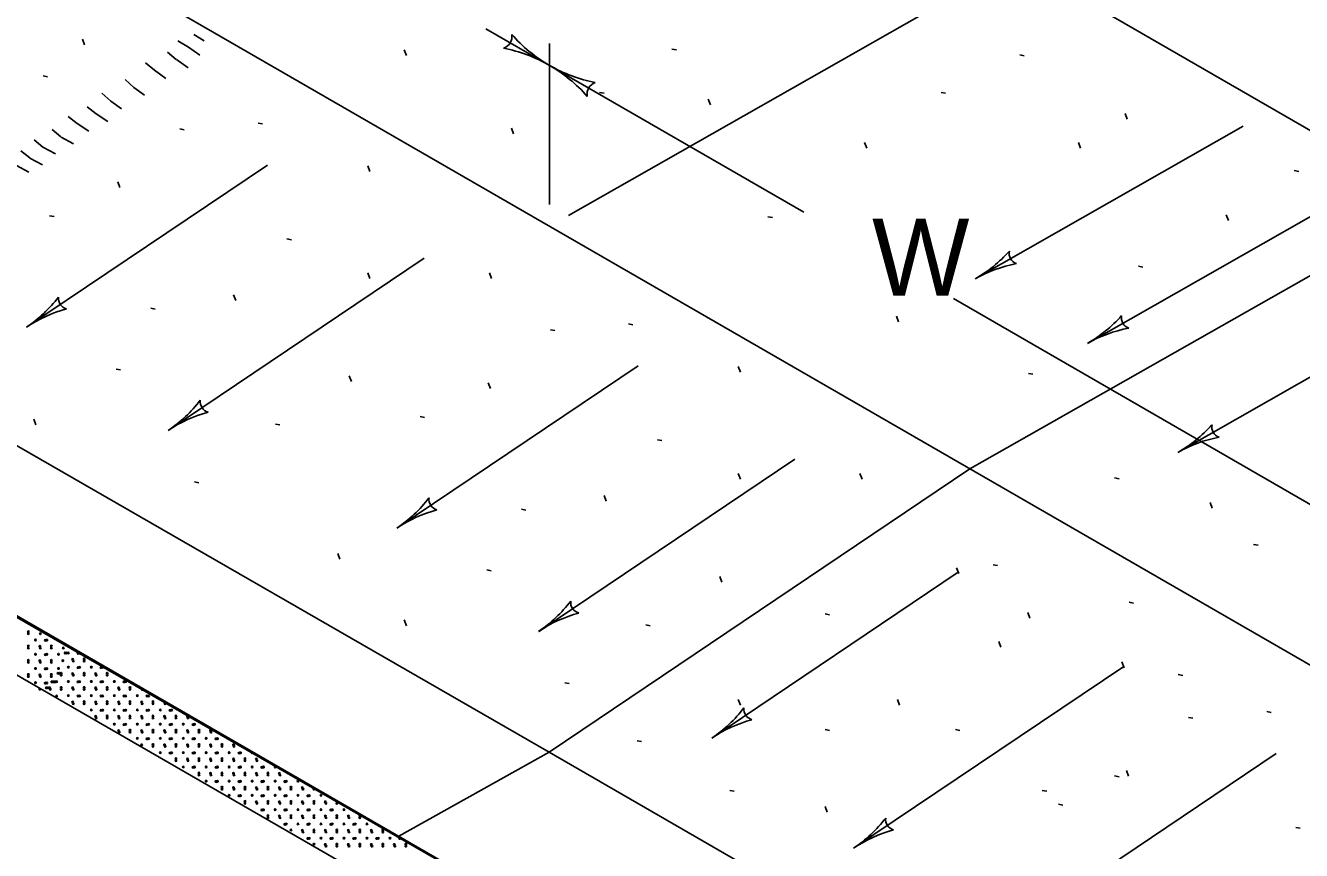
# Model space of a CAD drawing. Extents: x 1000 to 1036.3, y 1000 to 1022.
# Drawn here: x 1026.421 to 1029.726, y 1007.857 to 1009.994 of the extents above; entities that cross this region are included whole.
import ezdxf

# ---------------------------------------------------------------- set-up
doc = ezdxf.new("R2010")
doc.units = 0
doc.layers.add('Level 1', color=7, linetype='Continuous')
doc.layers.add('Level 2', color=7, linetype='Continuous')

msp = doc.modelspace()

# ---------------------------------------------------------------- linework, layer by layer
at = {"layer": 'Level 1'}
for p, q in [((1027.2693, 1011.1534), (1032.9745, 1007.8596)), ((1026.0604, 1010.4658), (1031.7656, 1007.172)), ((1027.8275, 1009.5018), (1028.9384, 1010.1336)), ((1027.614, 1009.9855), (1027.7785, 1009.8906)), ((1026.5743, 1009.9439), (1026.5686, 1009.9586)), ((1027.7785, 1009.5303), (1027.7785, 1009.947)), ((1027.4081, 1009.9159), (1027.4024, 1009.9306)), ((1028.0957, 1009.9329), (1028.1071, 1009.9306)), ((1028.9965, 1009.9177), (1029.0079, 1009.9154)), ((1027.7785, 1009.8906), (1028.4374, 1009.5102)), ((1026.4673, 1009.8634), (1026.4787, 1009.8611)), ((1027.9083, 1009.8204), (1027.9197, 1009.8182)), ((1028.7929, 1009.8204), (1028.8043, 1009.8182)), ((1028.1952, 1009.7885), (1028.1895, 1009.8032)), ((1029.2748, 1009.751), (1029.2691, 1009.7657)), ((1027.7776, 1008.1117), (1024.9653, 1009.7295)), ((1026.8212, 1009.7261), (1026.8326, 1009.7239)), ((1027.0236, 1009.7411), (1027.035, 1009.7389)), ((1027.6855, 1009.7135), (1027.6798, 1009.7282)), ((1028.8808, 1009.3376), (1029.5755, 1009.7328)), ((1028.6001, 1009.676), (1028.5944, 1009.6907)), ((1029.1542, 1009.676), (1029.1485, 1009.6907)), ((1026.4237, 1009.2122), (1027.0482, 1009.6324)), ((1027.3135, 1009.616), (1027.3078, 1009.6307)), ((1029.7075, 1009.618), (1029.7189, 1009.6158)), ((1026.6659, 1009.5742), (1026.6602, 1009.5889)), ((1029.1716, 1009.1703), (1029.8663, 1009.5655)), ((1028.8675, 1008.8451), (1030.0765, 1009.5328)), ((1030.2859, 1006.2207), (1024.5756, 1009.5116)), ((1030.2859, 1006.2207), (1024.5807, 1009.5144)), ((1026.4839, 1009.5012), (1026.4953, 1009.499)), ((1028.3443, 1009.4985), (1028.3557, 1009.4962)), ((1029.5371, 1009.4886), (1029.5314, 1009.5033)), ((1027.0986, 1009.4412), (1027.11, 1009.439)), ((1026.7908, 1008.9448), (1027.4539, 1009.391)), ((1030.2859, 1006.0707), (1024.5756, 1009.3615)), ((1027.3135, 1009.3386), (1027.3078, 1009.3533)), ((1027.6284, 1009.3386), (1027.6227, 1009.3533)), ((1029.3039, 1009.37), (1029.3153, 1009.3677)), ((1026.9657, 1009.2818), (1026.96, 1009.2965)), ((1028.8248, 1009.2865), (1029.871, 1008.6825)), ((1026.7462, 1009.2613), (1026.7576, 1009.2591)), ((1029.4056, 1008.8878), (1030.1003, 1009.283)), ((1027.9832, 1009.2207), (1027.9946, 1009.2185)), ((1028.6825, 1009.2262), (1028.6768, 1009.2409)), ((1027.7808, 1009.2057), (1027.7922, 1009.2035)), ((1026.6563, 1009.1039), (1026.6677, 1009.1016)), ((1027.2656, 1009.0719), (1027.2599, 1009.0866)), ((1027.3834, 1008.6918), (1028.0078, 1009.112)), ((1028.2731, 1009.0956), (1028.2674, 1009.1103)), ((1029.0193, 1009.0925), (1029.0307, 1009.0902)), ((1027.6255, 1009.0538), (1027.6198, 1009.0685)), ((1026.4485, 1008.9595), (1026.4428, 1008.9742)), ((1027.0686, 1008.9614), (1027.08, 1008.9592)), ((1027.4435, 1008.9808), (1027.4549, 1008.9786)), ((1028.0582, 1008.9208), (1028.0696, 1008.9186)), ((1027.7505, 1008.4244), (1028.4135, 1008.8706)), ((1027.7776, 1008.1117), (1028.8675, 1008.8451)), ((1028.2731, 1008.8182), (1028.2674, 1008.8329)), ((1028.588, 1008.8182), (1028.5823, 1008.8329)), ((1029.2422, 1008.822), (1029.2536, 1008.8197)), ((1026.8587, 1008.8115), (1026.8701, 1008.8093)), ((1027.9254, 1008.7615), (1027.9197, 1008.7762)), ((1029.4951, 1008.7433), (1029.4894, 1008.758)), ((1027.7058, 1008.7409), (1027.7172, 1008.7387)), ((1027.2357, 1008.6115), (1027.23, 1008.6262)), ((1029.6021, 1008.6496), (1029.6135, 1008.6473)), ((1028.8383, 1008.5744), (1028.8326, 1008.5891)), ((1028.9274, 1008.5971), (1028.9388, 1008.5948)), ((1027.6159, 1008.5835), (1027.6273, 1008.5812)), ((1028.1991, 1008.148), (1028.8372, 1008.5773)), ((1028.2252, 1008.5515), (1028.2195, 1008.5662)), ((1029.2797, 1008.4996), (1029.2911, 1008.4974)), ((1028.4925, 1008.4696), (1028.5039, 1008.4674)), ((1029.0228, 1008.4584), (1029.0171, 1008.4731)), ((1027.4081, 1008.4391), (1027.4024, 1008.4538)), ((1028.0282, 1008.4411), (1028.0396, 1008.4388)), ((1028.9478, 1008.3834), (1028.9421, 1008.3981)), ((1028.5661, 1007.8625), (1029.2658, 1008.3332)), ((1029.2669, 1008.3303), (1029.2612, 1008.345)), ((1029.4071, 1008.3122), (1029.4185, 1008.31)), ((1027.8183, 1008.2911), (1027.8297, 1008.2889)), ((1028.2731, 1008.2335), (1028.2674, 1008.2482)), ((1028.6854, 1008.2335), (1028.6797, 1008.2482)), ((1029.4337, 1008.2015), (1029.4451, 1008.1992)), ((1029.6361, 1008.2164), (1029.6475, 1008.2142)), ((1028.4925, 1008.1698), (1028.5039, 1008.1675)), ((1028.8299, 1008.1698), (1028.8413, 1008.1675)), ((1028.0057, 1008.1412), (1028.0171, 1008.1389)), ((1027.3879, 1007.8938), (1027.7776, 1008.1117)), ((1030.6756, 1006.4386), (1027.7776, 1008.1117)), ((1029.0363, 1007.6876), (1029.6608, 1008.1078)), ((1029.2784, 1008.0496), (1029.2727, 1008.0643)), ((1029.2422, 1008.0498), (1029.2536, 1008.0476)), ((1028.2452, 1008.0123), (1028.2566, 1008.0101)), ((1029.0548, 1008.0123), (1029.0662, 1008.0101)), ((1028.498, 1007.9561), (1028.4923, 1007.9708)), ((1029.0964, 1007.9766), (1029.1078, 1007.9743)), ((1029.7111, 1007.9166), (1029.7225, 1007.9143))]:
    msp.add_line(p, q, dxfattribs=at)
for centre in [(1026.4287, 1008.4233), (1026.4287, 1008.4182), (1026.4474, 1008.402), (1026.46, 1008.4182), (1026.4726, 1008.401), (1026.4766, 1008.4015), (1026.4287, 1008.3864), (1026.4287, 1008.3813), (1026.4474, 1008.3651), (1026.4585, 1008.3854), (1026.46, 1008.3813), (1026.4726, 1008.3641), (1026.4766, 1008.3646), (1026.4882, 1008.3864), (1026.4882, 1008.3813), (1026.5069, 1008.3651), (1026.5195, 1008.3813), (1026.524, 1008.3684), (1026.5282, 1008.3684), (1026.5325, 1008.3684), (1026.5576, 1008.3674), (1026.5617, 1008.3679), (1026.4287, 1008.3495), (1026.4287, 1008.3444), (1026.4474, 1008.3282), (1026.4585, 1008.3485), (1026.46, 1008.3444), (1026.4726, 1008.3272), (1026.4766, 1008.3277), (1026.4882, 1008.3495), (1026.4882, 1008.3444), (1026.5069, 1008.3282), (1026.518, 1008.3485), (1026.5325, 1008.3315), (1026.5435, 1008.3518), (1026.545, 1008.3477), (1026.5576, 1008.3305), (1026.5617, 1008.331), (1026.5733, 1008.3528), (1026.5733, 1008.3477), (1026.5919, 1008.3315), (1026.6171, 1008.3305), (1026.6212, 1008.331), (1026.4287, 1008.3126), (1026.4287, 1008.3075), (1026.4474, 1008.2913), (1026.4585, 1008.3116), (1026.46, 1008.3075), (1026.4726, 1008.2903), (1026.4766, 1008.2908), (1026.4882, 1008.3126), (1026.4882, 1008.3075), (1026.4897, 1008.2936), (1026.4939, 1008.2936), (1026.4982, 1008.2936), (1026.5022, 1008.2941), (1026.5054, 1008.3159), (1026.5096, 1008.3159), (1026.5138, 1008.3159), (1026.5138, 1008.3108), (1026.5325, 1008.2946), (1026.5435, 1008.3149), (1026.545, 1008.3108), (1026.5576, 1008.2936), (1026.5617, 1008.2941), (1026.5733, 1008.3159), (1026.5733, 1008.3108), (1026.5919, 1008.2946), (1026.603, 1008.3149), (1026.6045, 1008.3108), (1026.6171, 1008.2936), (1026.6212, 1008.2941), (1026.6328, 1008.3159), (1026.6328, 1008.3108), (1026.6514, 1008.2946), (1026.6766, 1008.2936), (1026.6807, 1008.2941), (1026.4585, 1008.2747), (1026.4756, 1008.278), (1026.4798, 1008.278), (1026.4841, 1008.278), (1026.4856, 1008.2739), (1026.5022, 1008.2572), (1026.5138, 1008.279), (1026.5138, 1008.2739), (1026.5325, 1008.2577), (1026.5435, 1008.278), (1026.545, 1008.2739), (1026.5576, 1008.2567), (1026.5617, 1008.2572), (1026.5733, 1008.279), (1026.5733, 1008.2739), (1026.5919, 1008.2577), (1026.603, 1008.278), (1026.6045, 1008.2739), (1026.6171, 1008.2567), (1026.6212, 1008.2572), (1026.6328, 1008.279), (1026.6328, 1008.2739), (1026.6514, 1008.2577), (1026.6625, 1008.278), (1026.664, 1008.2739), (1026.6766, 1008.2567), (1026.6807, 1008.2572), (1026.6923, 1008.279), (1026.6923, 1008.2739), (1026.7109, 1008.2577), (1026.7235, 1008.2739), (1026.7361, 1008.2567), (1026.7402, 1008.2572), (1026.5435, 1008.2411), (1026.545, 1008.237), (1026.5733, 1008.2421), (1026.5733, 1008.237), (1026.603, 1008.2411), (1026.6045, 1008.237), (1026.6328, 1008.2421), (1026.6328, 1008.237), (1026.6625, 1008.2411), (1026.664, 1008.237), (1026.6923, 1008.2421), (1026.6923, 1008.237), (1026.722, 1008.2411), (1026.7235, 1008.237), (1026.7518, 1008.2421), (1026.7518, 1008.237), (1026.7815, 1008.2411), (1026.783, 1008.237), (1026.5919, 1008.2208), (1026.603, 1008.2042), (1026.6045, 1008.2001), (1026.6171, 1008.2198), (1026.6212, 1008.2203), (1026.6328, 1008.2052), (1026.6328, 1008.2001), (1026.6514, 1008.2208), (1026.6625, 1008.2042), (1026.664, 1008.2001), (1026.6766, 1008.2198), (1026.6807, 1008.2203), (1026.6923, 1008.2052), (1026.6923, 1008.2001), (1026.7109, 1008.2208), (1026.722, 1008.2042), (1026.7235, 1008.2001), (1026.7361, 1008.2198), (1026.7402, 1008.2203), (1026.7518, 1008.2052), (1026.7518, 1008.2001), (1026.7704, 1008.2208), (1026.7815, 1008.2042), (1026.783, 1008.2001), (1026.7956, 1008.2198), (1026.7997, 1008.2203), (1026.8113, 1008.2052), (1026.8113, 1008.2001), (1026.841, 1008.2042), (1026.8425, 1008.2001), (1026.6514, 1008.1839), (1026.6625, 1008.1673), (1026.664, 1008.1632), (1026.6766, 1008.1829), (1026.6807, 1008.1834), (1026.6923, 1008.1683), (1026.6923, 1008.1632), (1026.7109, 1008.1839), (1026.722, 1008.1673), (1026.7235, 1008.1632), (1026.7361, 1008.1829), (1026.7402, 1008.1834), (1026.7518, 1008.1683), (1026.7518, 1008.1632), (1026.7704, 1008.1839), (1026.7815, 1008.1673), (1026.783, 1008.1632), (1026.7956, 1008.1829), (1026.7997, 1008.1834), (1026.8113, 1008.1683), (1026.8113, 1008.1632), (1026.8299, 1008.1839), (1026.841, 1008.1673), (1026.8425, 1008.1632), (1026.8551, 1008.1829), (1026.8592, 1008.1834), (1026.8708, 1008.1683), (1026.8708, 1008.1632), (1026.9005, 1008.1673), (1026.902, 1008.1632), (1026.7109, 1008.147), (1026.722, 1008.1304), (1026.7361, 1008.146), (1026.7402, 1008.1465), (1026.7518, 1008.1314), (1026.7518, 1008.1263), (1026.7704, 1008.147), (1026.7815, 1008.1304), (1026.783, 1008.1263), (1026.7956, 1008.146), (1026.7997, 1008.1465), (1026.8113, 1008.1314), (1026.8113, 1008.1263), (1026.8299, 1008.147), (1026.841, 1008.1304), (1026.8425, 1008.1263), (1026.8551, 1008.146), (1026.8592, 1008.1465), (1026.8708, 1008.1314), (1026.8708, 1008.1263), (1026.8894, 1008.147), (1026.9005, 1008.1304), (1026.902, 1008.1263), (1026.9146, 1008.146), (1026.9187, 1008.1465), (1026.9303, 1008.1314), (1026.9303, 1008.1263), (1026.96, 1008.1304), (1026.9615, 1008.1263), (1026.7704, 1008.1101), (1026.7956, 1008.1091), (1026.7997, 1008.1096), (1026.8113, 1008.0945), (1026.8299, 1008.1101), (1026.841, 1008.0935), (1026.8551, 1008.1091), (1026.8592, 1008.1096), (1026.8708, 1008.0945), (1026.8894, 1008.1101), (1026.9005, 1008.0935), (1026.9146, 1008.1091), (1026.9187, 1008.1096), (1026.9303, 1008.0945), (1026.9489, 1008.1101), (1026.96, 1008.0935), (1026.9741, 1008.1091), (1026.9782, 1008.1096), (1026.9898, 1008.0945), (1027.0084, 1008.1101), (1027.0195, 1008.0935), (1026.8113, 1008.0894), (1026.8299, 1008.0732), (1026.8425, 1008.0894), (1026.8551, 1008.0722), (1026.8592, 1008.0727), (1026.8708, 1008.0894), (1026.8894, 1008.0732), (1026.902, 1008.0894), (1026.9146, 1008.0722), (1026.9187, 1008.0727), (1026.9303, 1008.0894), (1026.9489, 1008.0732), (1026.9615, 1008.0894), (1026.9741, 1008.0722), (1026.9782, 1008.0727), (1026.9898, 1008.0894), (1027.0084, 1008.0732), (1027.021, 1008.0894), (1027.0336, 1008.0722), (1027.0377, 1008.0727), (1027.0679, 1008.0732), (1026.8708, 1008.0576), (1026.8708, 1008.0525), (1026.8894, 1008.0363), (1026.9005, 1008.0566), (1026.902, 1008.0525), (1026.9146, 1008.0353), (1026.9187, 1008.0358), (1026.9303, 1008.0576), (1026.9303, 1008.0525), (1026.9489, 1008.0363), (1026.96, 1008.0566), (1026.9615, 1008.0525), (1026.9741, 1008.0353), (1026.9782, 1008.0358), (1026.9898, 1008.0576), (1026.9898, 1008.0525), (1027.0084, 1008.0363), (1027.0195, 1008.0566), (1027.021, 1008.0525), (1027.0336, 1008.0353), (1027.0377, 1008.0358), (1027.0493, 1008.0576), (1027.0493, 1008.0525), (1027.0679, 1008.0363), (1027.079, 1008.0566), (1027.0805, 1008.0525), (1027.0931, 1008.0353), (1027.0972, 1008.0358), (1027.1274, 1008.0363), (1026.9303, 1008.0207), (1026.9303, 1008.0156), (1026.9489, 1007.9994), (1026.96, 1008.0197), (1026.9615, 1008.0156), (1026.9741, 1007.9984), (1026.9782, 1007.9989), (1026.9898, 1008.0207), (1026.9898, 1008.0156), (1027.0084, 1007.9994), (1027.0195, 1008.0197), (1027.021, 1008.0156), (1027.0336, 1007.9984), (1027.0377, 1007.9989), (1027.0493, 1008.0207), (1027.0493, 1008.0156), (1027.0679, 1007.9994), (1027.079, 1008.0197), (1027.0805, 1008.0156), (1027.0931, 1007.9984), (1027.0972, 1007.9989), (1027.1088, 1008.0207), (1027.1088, 1008.0156), (1027.1274, 1007.9994), (1027.1385, 1008.0197), (1027.14, 1008.0156), (1027.1526, 1007.9984), (1027.1567, 1007.9989), (1027.1683, 1008.0156), (1027.1869, 1007.9994), (1026.9898, 1007.9838), (1026.9898, 1007.9787), (1027.0195, 1007.9828), (1027.021, 1007.9787), (1027.0336, 1007.9615), (1027.0377, 1007.962), (1027.0493, 1007.9838), (1027.0493, 1007.9787), (1027.0679, 1007.9625), (1027.079, 1007.9828), (1027.0805, 1007.9787), (1027.0931, 1007.9615), (1027.0972, 1007.962), (1027.1088, 1007.9838), (1027.1088, 1007.9787), (1027.1274, 1007.9625), (1027.1385, 1007.9828), (1027.14, 1007.9787), (1027.1526, 1007.9615), (1027.1567, 1007.962), (1027.1683, 1007.9838), (1027.1683, 1007.9787), (1027.1869, 1007.9625), (1027.198, 1007.9828), (1027.1995, 1007.9787), (1027.2121, 1007.9615), (1027.2162, 1007.962), (1027.2278, 1007.9787), (1027.2464, 1007.9625), (1027.0493, 1007.9469), (1027.0493, 1007.9418), (1027.079, 1007.9459), (1027.0805, 1007.9418), (1027.1088, 1007.9469), (1027.1088, 1007.9418), (1027.1385, 1007.9459), (1027.14, 1007.9418), (1027.1683, 1007.9469), (1027.1683, 1007.9418), (1027.198, 1007.9459), (1027.1995, 1007.9418), (1027.2278, 1007.9469), (1027.2278, 1007.9418), (1027.2575, 1007.9459), (1027.259, 1007.9418), (1027.2873, 1007.9469), (1027.2873, 1007.9418), (1027.0931, 1007.9246), (1027.0972, 1007.9251), (1027.1088, 1007.91), (1027.1274, 1007.9256), (1027.1385, 1007.909), (1027.14, 1007.9049), (1027.1526, 1007.9246), (1027.1567, 1007.9251), (1027.1683, 1007.91), (1027.1683, 1007.9049), (1027.1869, 1007.9256), (1027.198, 1007.909), (1027.1995, 1007.9049), (1027.2121, 1007.9246), (1027.2162, 1007.9251), (1027.2278, 1007.91), (1027.2278, 1007.9049), (1027.2464, 1007.9256), (1027.2575, 1007.909), (1027.259, 1007.9049), (1027.2716, 1007.9246), (1027.2757, 1007.9251), (1027.2873, 1007.91), (1027.2873, 1007.9049), (1027.3059, 1007.9256), (1027.317, 1007.909), (1027.3185, 1007.9049), (1027.3468, 1007.91), (1027.3468, 1007.9049), (1027.1526, 1007.8877), (1027.1567, 1007.8882), (1027.1683, 1007.8731), (1027.1869, 1007.8887), (1027.198, 1007.8721), (1027.1995, 1007.868), (1027.2121, 1007.8877), (1027.2162, 1007.8882), (1027.2278, 1007.8731), (1027.2278, 1007.868), (1027.2464, 1007.8887), (1027.2575, 1007.8721), (1027.259, 1007.868), (1027.2716, 1007.8877), (1027.2757, 1007.8882), (1027.2873, 1007.8731), (1027.2873, 1007.868), (1027.3059, 1007.8887), (1027.317, 1007.8721), (1027.3185, 1007.868), (1027.3311, 1007.8877), (1027.3352, 1007.8882), (1027.3468, 1007.8731), (1027.3468, 1007.868), (1027.3654, 1007.8887), (1027.3765, 1007.8721), (1027.378, 1007.868), (1027.3906, 1007.8877), (1027.4063, 1007.8731), (1027.4063, 1007.868)]:
    msp.add_circle(centre, 0.00203, dxfattribs=at)
at = {"layer": 'Level 2'}
for p, q in [((1026.8162, 1009.9545), (1026.8435, 1009.9378)), ((1026.8571, 1009.9704), (1026.8844, 1009.9537)), ((1026.812, 1009.906), (1026.789, 1009.9249)), ((1026.8731, 1009.9166), (1026.8435, 1009.9378)), ((1026.7554, 1009.8779), (1026.7324, 1009.8967)), ((1026.8423, 1009.8841), (1026.8126, 1009.9055)), ((1026.7022, 1009.8333), (1026.6793, 1009.8538)), ((1026.7851, 1009.8565), (1026.7554, 1009.8779)), ((1026.6423, 1009.7982), (1026.6194, 1009.8188)), ((1026.7021, 1009.8333), (1026.7298, 1009.813)), ((1026.6047, 1009.7647), (1026.5814, 1009.783)), ((1026.6423, 1009.7982), (1026.67, 1009.7779)), ((1026.555, 1009.7399), (1026.5317, 1009.7583)), ((1026.6349, 1009.745), (1026.6045, 1009.7647)), ((1026.513, 1009.7056), (1026.4908, 1009.7248)), ((1026.5854, 1009.7201), (1026.555, 1009.7399)), ((1026.4665, 1009.6788), (1026.4442, 1009.6979)), ((1026.5459, 1009.6873), (1026.5134, 1009.7049)), ((1026.4325, 1009.6506), (1026.4089, 1009.6689)), ((1026.4652, 1009.6329), (1026.4328, 1009.6501)), ((1026.4991, 1009.6612), (1026.4665, 1009.6788)), ((1026.4302, 1009.6142), (1026.3978, 1009.6314))]:
    msp.add_line(p, q, dxfattribs=at)
for centre, radius, start, end in [((1027.6498, 1009.9649), 0.0313, 288.7748, 10.8915), ((1027.974, 1010.2291), 0.3909, 221.3474, 239.9941), ((1027.583, 1009.552), 0.3909, 60.0002, 78.669), ((1027.974, 1010.2291), 0.3909, 239.988, 240.0002), ((1027.583, 1009.552), 0.3909, 59.988, 60.0002), ((1027.974, 1010.2291), 0.3909, 240.0002, 258.669), ((1027.583, 1009.552), 0.3909, 41.3474, 59.9941), ((1027.9072, 1009.8162), 0.0313, 108.7748, 190.8915), ((1028.7069, 1009.6434), 0.3518, 299.6304, 318.2991), ((1028.9971, 1009.4037), 0.0281, 168.405, 250.5216), ((1029.0548, 1009.0318), 0.3518, 100.9775, 119.6242), ((1028.7069, 1009.6434), 0.3518, 299.6181, 299.6304), ((1026.2273, 1009.5041), 0.3518, 303.935, 322.6037), ((1026.5348, 1009.2869), 0.0281, 172.7096, 254.8263), ((1026.6202, 1008.9203), 0.3518, 105.2821, 123.9289), ((1028.9977, 1009.4762), 0.3518, 299.6304, 318.2991), ((1029.2879, 1009.2365), 0.0281, 168.405, 250.5216), ((1026.2273, 1009.5041), 0.3518, 303.9227, 303.935), ((1029.3456, 1008.8645), 0.3518, 100.9775, 119.6242), ((1028.9977, 1009.4762), 0.3518, 299.6181, 299.6304), ((1026.5944, 1009.2367), 0.3518, 303.9366, 322.6054), ((1026.9019, 1009.0195), 0.0281, 172.7112, 254.8279), ((1026.9873, 1008.6529), 0.3518, 105.2838, 123.9305), ((1029.2316, 1009.1936), 0.3518, 299.6304, 318.2991), ((1029.5219, 1008.9539), 0.0281, 168.405, 250.5216), ((1026.5944, 1009.2367), 0.3518, 303.9244, 303.9366), ((1029.5795, 1008.582), 0.3518, 100.9775, 119.6242), ((1029.2316, 1009.1936), 0.3518, 299.6181, 299.6304), ((1027.1869, 1008.9838), 0.3518, 303.935, 322.6037), ((1027.4944, 1008.7665), 0.0281, 172.7096, 254.8263), ((1027.5798, 1008.3999), 0.3518, 105.2821, 123.9289), ((1027.1869, 1008.9838), 0.3518, 303.9227, 303.935), ((1027.554, 1008.7163), 0.3518, 303.9366, 322.6054), ((1027.8615, 1008.4991), 0.0281, 172.7112, 254.8279), ((1027.9469, 1008.1325), 0.3518, 105.2838, 123.9305), ((1027.554, 1008.7163), 0.3518, 303.9244, 303.9366), ((1028.0027, 1008.44), 0.3518, 303.9318, 322.6006), ((1028.3101, 1008.2227), 0.0281, 172.7064, 254.8231), ((1028.3955, 1007.8561), 0.3518, 105.279, 123.9257), ((1028.0027, 1008.44), 0.3518, 303.9196, 303.9318), ((1028.3697, 1008.1545), 0.3518, 303.9313, 322.6001), ((1028.6772, 1007.9372), 0.0281, 172.7059, 254.8226), ((1028.7625, 1007.5706), 0.3518, 105.2784, 123.9252), ((1028.3697, 1008.1545), 0.3518, 303.9191, 303.9313)]:
    msp.add_arc(centre, radius, start, end, dxfattribs=at)

# ---------------------------------------------------------------- texts
msp.add_text('W', height=0.2, dxfattribs=at).set_placement((1028.6138, 1009.2938))

doc.saveas('drawing.dxf')
